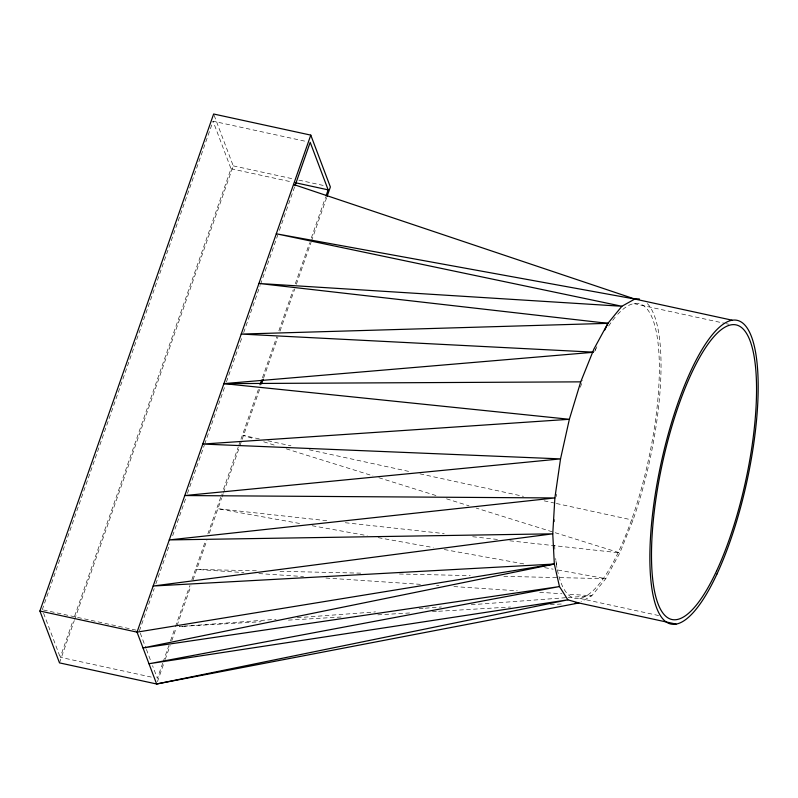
<?xml version="1.0" encoding="UTF-8"?>
<svg xmlns="http://www.w3.org/2000/svg" width="798" height="798" viewBox="0 0 798 798"><rect width="100%" height="100%" fill="white"/><g stroke="black" fill="none" stroke-linecap="round" stroke-linejoin="round"><path stroke-width="0.6" stroke-dasharray="3.99 2.99" d="M42.274 609.742L213.046 121.196L306.542 141.525M151.311 677.083L60.239 657.283L72.967 620.884M74.613 616.186L231.011 168.747L213.046 121.196M59.501 662.879L74.284 620.585M74.693 619.408L233.235 165.864L213.635 114.004M139.411 630.859L154.194 588.585M155.839 583.887L169.794 543.957M172.667 535.737L185.804 498.151M187.44 493.453L204.278 445.304M204.687 444.127L224.807 386.591M226.442 381.893L242.043 337.265M243.689 332.567L260.108 285.594M260.517 284.417L277.754 235.091M279.4 230.393L294.592 186.941M162.712 663.138L157.376 678.4L152.558 665.652M163.131 661.961L168.877 645.522M170.513 640.824L175.031 627.906M175.44 626.729L189.814 585.622M191.859 579.757L205.415 541.004M207.869 533.952L221.834 494.022M223.47 489.324L238.253 447.05M238.662 445.873L258.362 389.504M262.472 377.763L276.836 336.656M278.891 330.781L293.265 289.684M295.31 283.809L309.684 242.712M311.32 238.013L325.694 196.907M157.455 681.662L164.807 660.614M165.216 659.447L170.124 645.422M171.76 640.744L176.258 627.886M177.066 625.552L190.961 585.802M193.006 579.956L206.891 540.256M209.335 533.254L221.565 498.271M221.964 497.114L223.191 493.623M223.59 492.456L239.44 447.119M239.849 445.952L259.899 388.606M263.589 378.053L277.923 337.025M279.978 331.17L294.721 288.966M296.367 284.278L311.12 242.073M311.529 240.906L326.691 197.535M647.338 303.569A155.43 43.87 -77.7 0 1 632.994 520.166L619.837 552.884L605.802 578.67L591.837 595.757L581.044 601.772M596.894 346.651L594.271 352.197A150.742 42.543 -77.7 0 1 596.006 348.536M182.882 626.25L179.151 626.53L261.086 621.732M184.119 626.161L276.108 619.298M297.235 617.722L375.549 611.886M419.05 608.645L424.027 608.266M425.264 608.176L441.424 606.969M471.259 604.744L566.969 597.612M568.216 597.512L591.837 595.757L566.979 594.101M288.397 620.126L341.773 616.974M377.773 614.849L410.052 612.944M432.396 611.617L437.364 611.328M438.611 611.258L510.61 607.009M550.341 604.655L563.996 603.857M256.377 570.779L196.687 569.433L243.909 572.585M279.998 571.318L360.826 573.144M399.379 574.011L470.261 575.607M503.827 576.365L558.55 577.602M559.787 577.632L605.802 578.67L558.081 570.071M258.811 573.572L303.549 576.555M325.913 578.041L421.593 584.415M436.506 585.413L438.99 585.572M453.902 586.57L517.274 590.789M539.648 592.276L562.011 593.772M326.731 520.695L217.904 508.735L301.115 523.737M345.285 522.73L444.227 533.603M472.665 536.725L499.877 539.707M509.772 540.795L619.837 552.884L476.187 508.077M312.128 525.722L367.19 535.648M378.202 537.643L433.264 547.568M444.277 549.553L525.034 564.116M544.615 567.637L553.184 569.183M233.235 165.864L292.736 178.802M298.801 180.119L325.514 185.924M231.011 168.747L291.729 181.944M633.981 303.629L725.053 323.419M726.27 323.689L728.694 324.217M259.33 438.93L243.51 435.489L254.193 438.82M267.849 440.785L290.971 445.813M309.235 449.783L410.252 471.738M419.987 473.862L523.448 496.346M544.136 500.845L555.099 503.229M556.316 503.488L632.994 520.166M579.737 598.39L658.659 615.547M43.491 610.001L138.204 630.6M263.689 441.783L276.746 445.863M286.243 448.825L372.905 475.857M378.841 477.713L437.015 495.857M446.511 498.82L469.064 505.852M140.288 633.173L145.984 648.255M146.423 649.412L150.812 661.013M43.591 613.223L60.239 657.283M555.917 560.625L556.934 568.036M617.742 314.292A150.742 42.543 -77.7 0 1 659.228 376.496A150.742 42.543 -77.7 0 1 610.919 566.46A150.742 42.543 -77.7 0 1 555.657 558.47M554.849 549.233A150.742 42.543 -77.7 0 1 554.59 544.306M554.61 521.872A150.742 42.543 -77.7 0 1 554.72 519.438M556.445 496.536A150.742 42.543 -77.7 0 1 556.695 494.181M580.365 387.259A150.742 42.543 -77.7 0 1 582.809 380.307M608.645 326.053A150.742 42.543 -77.7 0 1 616.994 315.12"/><path stroke-width="1.2" d="M639.507 299.05A155.43 43.87 -77.7 0 0 634.829 299.041L621.881 306.262L607.916 323.34L593.882 349.125L580.725 381.853L569.353 419.289L560.535 458.89L554.879 497.952L552.755 533.822L554.331 564.036L559.478 586.56L567.857 599.837L578.889 602.969L676.036 624.096M575.168 603.198L578.889 602.969L156.637 683.996L59.501 662.879L39.9 611.019L213.635 114.004L310.781 135.121L330.372 186.981L327.1 196.358M310.781 135.121L137.037 632.136L156.637 683.996L567.857 599.837L148.987 663.746L559.478 586.56L143.012 647.936L554.331 564.036L153.156 586.021L552.755 533.822L169.276 539.917L554.879 497.952L184.787 495.548L560.535 458.89L202.782 444.057L569.353 419.289L223.909 383.629L593.034 352.307M295.001 185.764L310.193 142.313L328.158 189.864L326.103 195.729M260.008 384.806L261.654 380.107M261.535 383.918L263.17 379.23M604.774 330.003L607.916 323.34L258.921 283.47L621.881 306.262L276.288 233.794L634.829 299.041L731.966 320.158M554.331 564.036L137.037 632.136L39.9 611.019M607.916 323.34L241.225 334.073L593.034 352.137M223.909 383.629L580.725 381.853M295.37 182.732L328.158 189.864M293.534 184.458L634.829 299.041M716.973 574.001A155.43 43.87 -77.7 0 0 743.008 323.3A155.43 43.87 -77.7 0 0 652.016 519.069A155.43 43.87 -77.7 0 0 716.973 574.001M716.584 570.929A150.742 42.543 -77.7 0 0 741.831 327.788A150.742 42.543 -77.7 0 0 653.582 517.653A150.742 42.543 -77.7 0 0 716.584 570.929"/></g></svg>
